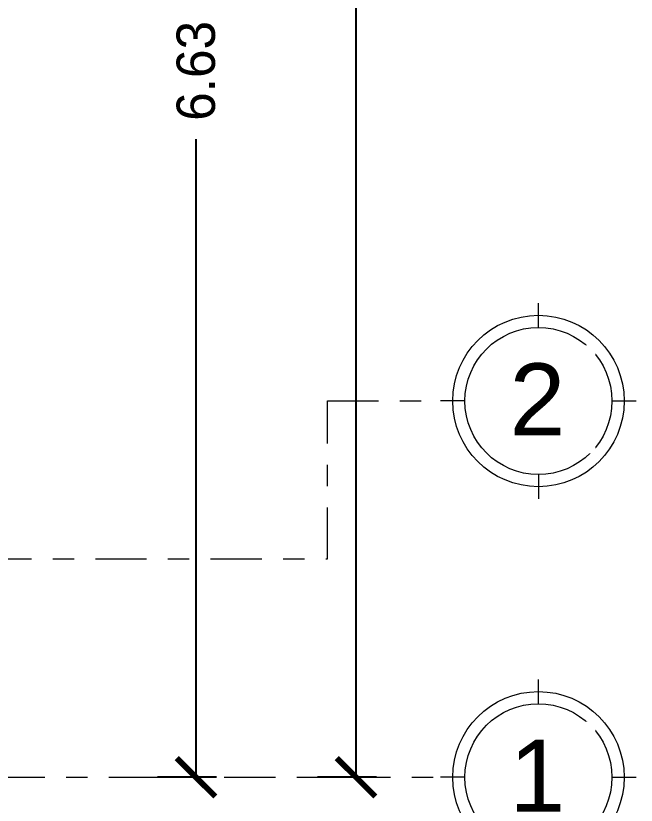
# Model space of a CAD drawing. Header units: millimetres. Extents: x -9559 to 23034, y -7226 to 22400.
# Drawn here: x 211.171 to 214.079, y 35.624 to 39.326 of the extents above; entities that cross this region are included whole.
import ezdxf

# ---------------------------------------------------------------- set-up
doc = ezdxf.new("R2010")
doc.units = ezdxf.units.MM
doc.header["$LTSCALE"] = 0.02
doc.linetypes.add('ACAD_ISO10W100', pattern=[18, 12, -3, 0, -3])
for name, color, linetype, lineweight in [('A-ANNO-DIMS', 251, 'Continuous', 9), ('S-GRID', 253, 'ACAD_ISO10W100', 5), ('S-GRID-IDEN', 253, 'Continuous', 9)]:
    doc.layers.add(name, color=color, linetype=linetype, lineweight=lineweight)
doc.styles.add('Arial_6', font='arial.ttf', dxfattribs={"height": 0.3375})
doc.styles.get("Standard").update_dxf_attribs({"font": 'GOTHIC.TTF'})
doc.dimstyles.get("Standard").update_dxf_attribs({"dimtxt": 0.18, "dimasz": 0.18, "dimexe": 0.18, "dimexo": 0.0625, "dimgap": 0.09, "dimtad": 0, "dimzin": 3, "dimdsep": 46, "dimtxsty": 'Standard', "dimblk": 'ARCHTICK', "dimcen": 0.09, "dimadec": 0, "dimazin": 0, "dimtfac": 1, "dimtofl": 0, "dimtmove": 0, "dimatfit": 3, "dimldrblk": 'ARCHTICK', "dimfxl": 1, "dimtolj": 1, "dimtzin": 0, "dimarcsym": 0})

# ---------------------------------------------------------------- blocks, each defined once
blk = doc.blocks.new('Rejilla - Extremo inicial de rejilla - Círculo-11506-Nivel 2')
at = {"ltscale": 0.2}
for p, q in [((0, 0.004596), (0, 0.006111)), ((-0.004596, 0), (-0.006111, 0)), ((0.004596, 0), (0.006111, 0)), ((0, -0.004596), (0, -0.006111))]:
    blk.add_line(p, q, dxfattribs=at)
for radius in [0.005359, 0.004596]:
    blk.add_circle((0, 0), radius, dxfattribs=at)
blk = doc.blocks.new('_ArchTick')
at = {"color": 0, "linetype": 'ByBlock', "const_width": 0.15}
blk.add_lwpolyline([(-0.5, -0.5), (0.5, 0.5)], dxfattribs=at)
blk = doc.blocks.new('*D364')
at = {"layer": 'A-ANNO-DIMS', "color": 0, "lineweight": -2, "transparency": 16777216}
for p, q in [((212.1123, 42.3802), (211.8357, 42.3802)), ((212.0157, 42.3802), (212.0157, 39.3874)), ((212.0157, 35.7552), (212.0157, 38.7479)), ((212.1123, 35.7552), (211.8357, 35.7552))]:
    blk.add_line(p, q, dxfattribs=at)
at = {"layer": 'A-ANNO-DIMS', "color": 0, "lineweight": -2, "transparency": 16777216, "xscale": 0.18, "yscale": 0.18, "zscale": 0.18}
for p, rotation in [((212.0157, 42.3802), 90), ((212.0157, 35.7552), 270)]:
    blk.add_blockref('_ArchTick', p, dxfattribs=dict(at, rotation=rotation))
at = {"layer": 'A-ANNO-DIMS', "color": 0, "transparency": 16777216, "insert": (212.0157, 39.0677), "char_height": 0.18, "width": 0.364468, "attachment_point": 5, "rotation": 90}
blk.add_mtext('\\A1;6.63', dxfattribs=at)
blk = doc.blocks.new('*D365')
at = {"layer": 'A-ANNO-DIMS', "color": 0, "lineweight": -2, "transparency": 16777216}
for p, q in [((212.8623, 47.0802), (212.5857, 47.0802)), ((212.7657, 47.0802), (212.7657, 41.7975)), ((212.7657, 35.7552), (212.7657, 41.0379)), ((212.8623, 35.7552), (212.5857, 35.7552))]:
    blk.add_line(p, q, dxfattribs=at)
at = {"layer": 'A-ANNO-DIMS', "color": 0, "lineweight": -2, "transparency": 16777216, "xscale": 0.18, "yscale": 0.18, "zscale": 0.18}
for p, rotation in [((212.7657, 47.0802), 90), ((212.7657, 35.7552), 270)]:
    blk.add_blockref('_ArchTick', p, dxfattribs=dict(at, rotation=rotation))
at = {"layer": 'A-ANNO-DIMS', "color": 0, "transparency": 16777216, "insert": (212.7657, 41.4177), "char_height": 0.18, "width": 0.468299, "attachment_point": 5, "rotation": 90}
blk.add_mtext('\\A1;11.33', dxfattribs=at)

msp = doc.modelspace()

# ---------------------------------------------------------------- linework, layer by layer
at = {"layer": 'S-GRID'}
for p, q in [((212.6315, 37.5197), (213.1331, 37.5197)), ((212.6315, 36.7802), (212.6315, 37.5197)), ((199.124, 36.7802), (212.6315, 36.7802)), ((198.6477, 35.7552), (213.1331, 35.7552))]:
    msp.add_line(p, q, dxfattribs=at)

# ---------------------------------------------------------------- block references
at = {"layer": 'S-GRID-IDEN', "xscale": 74.99999999999996, "yscale": 74.99999999999996, "zscale": 74.99999999999996}
for p, rotation in [((213.6206, 37.5197), 269.9999999999995), ((213.6206, 35.7552), 269.9999999999994)]:
    msp.add_blockref('Rejilla - Extremo inicial de rejilla - Círculo-11506-Nivel 2', p, dxfattribs=dict(at, rotation=rotation))

# ---------------------------------------------------------------- dimensions: what is measured, and where the dimension line sits
at = {"layer": 'A-ANNO-DIMS'}
for base, p1, p2, picture, middle in [((212.7656528636, 35.7551884945), (212.9247518893, 47.0801884945), (212.9247518893, 35.7551884945), '*D365', (212.7656528636, 41.4176884945)), ((212.0156528636, 35.7551884945), (212.1747518893, 42.3801884945), (212.1747518893, 35.7551884945), '*D364', (212.0156528636, 39.0676884945))]:
    dim = msp.add_linear_dim(base=base, p1=p1, p2=p2, angle=90, dimstyle='Standard', dxfattribs=at)
    dim.commit()
    dim.dimension.update_dxf_attribs({"geometry": picture, "text_midpoint": middle})

# ---------------------------------------------------------------- next in the draw order: texts
at = {"layer": 'S-GRID-IDEN', "char_height": 0.3375, "width": 0.318671, "attachment_point": 1, "style": 'Arial_6', "bg_fill": 3, "box_fill_scale": 1.25, "bg_fill_color": 256, "bg_fill_true_color": 13158600, "bg_fill_transparency": 0}
for s, insert in [('2', (213.4848, 37.6961)), ('1', (213.4848, 35.9316))]:
    msp.add_mtext(s, dxfattribs=dict(at, insert=insert))

doc.saveas('drawing.dxf')
